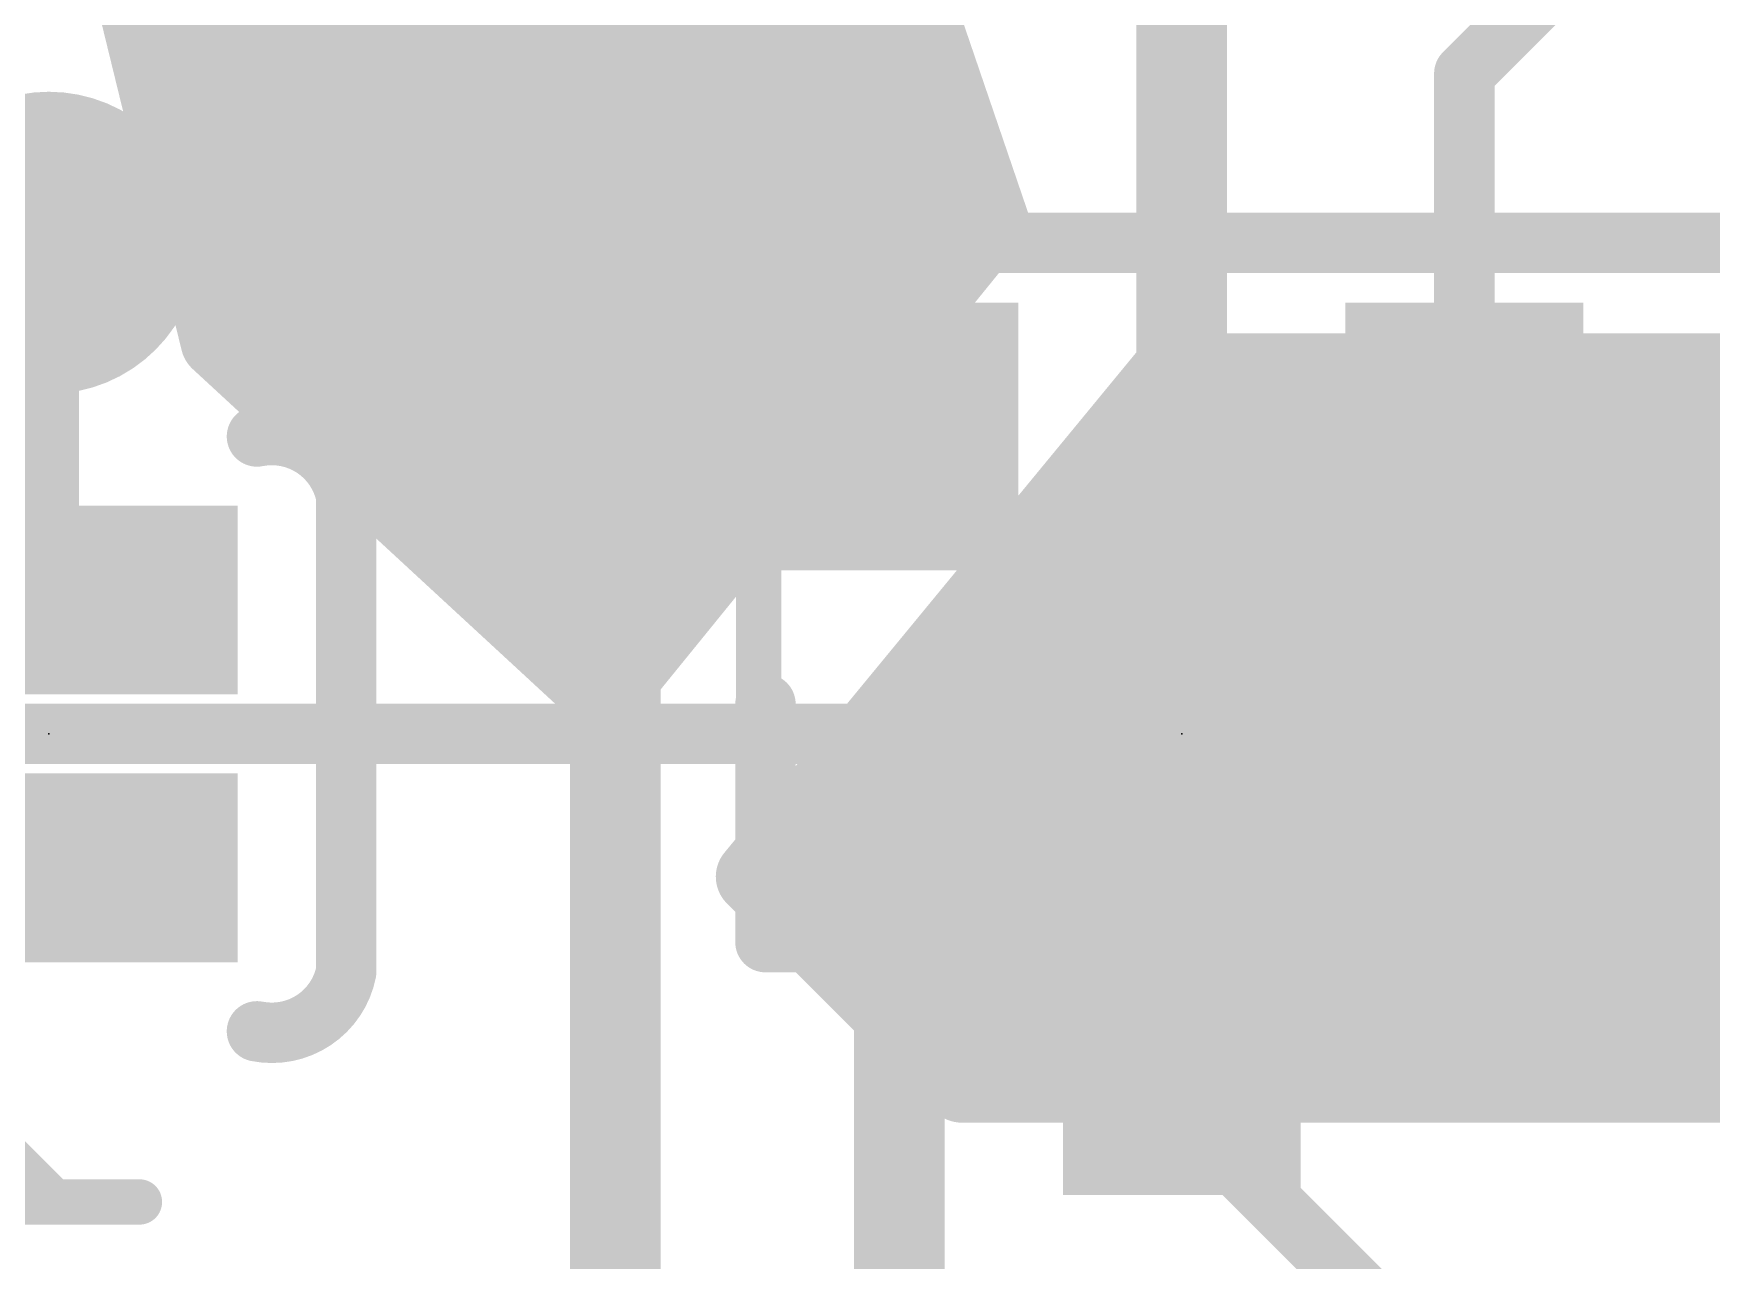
# Model space of a CAD drawing. Extents: x -36.1 to 36.1, y -36.8 to 19.2.
# Drawn here: x -14.02 to -8.38, y -9.39 to -5.27 of the extents above; entities that cross this region are included whole.
import ezdxf

# ---------------------------------------------------------------- set-up
doc = ezdxf.new("R2010")
doc.units = 0
for name, color, linetype in [('1', 12, 'CONTINUOUS'), ('16', 132, 'CONTINUOUS'), ('18', 110, 'CONTINUOUS'), ('21', 41, 'CONTINUOUS'), ('22', 40, 'CONTINUOUS'), ('23', 53, 'CONTINUOUS'), ('51', 53, 'CONTINUOUS')]:
    doc.layers.add(name, color=color, linetype=linetype)

# ---------------------------------------------------------------- blocks, each defined once
blk = doc.blocks.new('RECT')
blk.add_solid([(-0.5, -0.5), (0.5, -0.5), (-0.5, 0.5), (0.5, 0.5)])
blk = doc.blocks.new('ROUNDV')
at = {"const_width": 0.5}
blk.add_lwpolyline([(0, -0.25, 1), (0, 0.25, 1), (0, -0.25)], format="xyb", dxfattribs=at)

msp = doc.modelspace()

# ---------------------------------------------------------------- linework, layer by layer
at = {"layer": '1'}
for points, const_width in [([(-12.065, -11.43), (-12.065, -4.445)], 0.3048), ([(-10.16, -7.62), (-10.16, -5.08)], 0.3048), ([(-9.21, -5.4), (-8.89, -5.08)], 0.2032), ([(-9.21, -6.62), (-9.21, -5.4)], 0.2032), ([(-13.97, -7.17), (-13.97, -5.969)], 0.2032), ([(-11.11, -8.062), (-10.668, -7.62)], 0.3048), ([(-10.668, -7.62), (-10.16, -7.62)], 0.3048), ([(-7.239, -7.62), (-10.16, -7.62)], 0.3048), ([(-11.11, -10.48), (-11.11, -8.062)], 0.3048), ([(-10.16, -8.72), (-10.16, -8.89)], 0.2032), ([(-10.16, -8.89), (-8.255, -10.795)], 0.2032)]:
    msp.add_lwpolyline(points, dxfattribs=dict(at, const_width=const_width))
for points, const_width in [([(-9.1592, -5.4, 1), (-9.2608, -5.4)], 0.1016), ([(-9.2459, -5.3641, 1), (-9.1741, -5.4359)], 0.1016), ([(-13.9192, -5.969, 1), (-14.0208, -5.969)], 0.1016), ([(-9.2608, -6.62, 1), (-9.1592, -6.62)], 0.1016), ([(-14.0208, -7.17, 1), (-13.9192, -7.17)], 0.1016), ([(-10.668, -7.5438, 1), (-10.668, -7.6962)], 0.1524), ([(-10.6141, -7.6739, 1), (-10.7219, -7.5661)], 0.1524), ([(-10.16, -7.5438, 1), (-10.16, -7.6962)], 0.1524), ([(-10.16, -7.6962, 1), (-10.16, -7.5438)], 0.1524), ([(-10.2362, -7.62, 1), (-10.0838, -7.62)], 0.1524), ([(-11.0338, -8.062, 1), (-11.1862, -8.062)], 0.1524), ([(-11.1639, -8.0081, 1), (-11.0561, -8.1159)], 0.1524), ([(-10.1092, -8.72, 1), (-10.2108, -8.72)], 0.1016), ([(-10.1241, -8.8541, 1), (-10.1959, -8.9259)], 0.1016), ([(-10.2108, -8.89, 1), (-10.1092, -8.89)], 0.1016)]:
    msp.add_lwpolyline(points, format="xyb", dxfattribs=dict(at, const_width=const_width))
at = {"layer": '16', "const_width": 0.2032}
for points in [[(-6.858, -5.969), (-13.97, -5.969)], [(-7.62, -7.62), (-14.859, -7.62)]]:
    msp.add_lwpolyline(points, dxfattribs=at)
at = {"layer": '16', "const_width": 0.1016}
msp.add_lwpolyline([(-13.97, -5.9182, 1), (-13.97, -6.0198)], format="xyb", dxfattribs=at)
at = {"layer": '21'}
for points, const_width in [([(-12.97, -6.82, 0.4142), (-13.27, -6.62)], 0.2032), ([(-13.28, -6.5702, 1), (-13.26, -6.6698)], 0.1016), ([(-12.9192, -6.82, 1), (-13.0208, -6.82)], 0.1016), ([(-13.0198, -6.83, 1), (-12.9202, -6.81)], 0.1016), ([(-11.5092, -7.52, 1), (-11.6108, -7.52)], 0.1016), ([(-8.7092, -7.52, 1), (-8.8108, -7.52)], 0.1016), ([(-11.56, -8.2692, 1), (-11.56, -8.3708)], 0.1016), ([(-10.96, -8.3708, 1), (-10.96, -8.2692)], 0.1016), ([(-9.36, -8.2692, 1), (-9.36, -8.3708)], 0.1016), ([(-8.76, -8.3708, 1), (-8.76, -8.2692)], 0.1016), ([(-11.6108, -8.32, 1), (-11.5092, -8.32)], 0.1016), ([(-8.8108, -8.32, 1), (-8.7092, -8.32)], 0.1016), ([(-13.27, -8.62, 0.4142), (-12.97, -8.42)], 0.2032), ([(-12.9202, -8.43, 1), (-13.0198, -8.41)], 0.1016), ([(-13.0208, -8.42, 1), (-12.9192, -8.42)], 0.1016), ([(-13.26, -8.5702, 1), (-13.28, -8.6698)], 0.1016), ([(-13.9803, -9.2205, 1), (-13.9264, -9.1666)], 0.0762), ([(-13.6652, -9.2317, 1), (-13.6652, -9.1555)], 0.0762)]:
    msp.add_lwpolyline(points, format="xyb", dxfattribs=dict(at, const_width=const_width))
for points, const_width in [([(-12.97, -6.82), (-12.97, -8.42)], 0.2032), ([(-11.56, -8.32), (-11.56, -7.52)], 0.2032), ([(-8.76, -8.32), (-8.76, -7.52)], 0.2032), ([(-10.96, -8.32), (-11.56, -8.32)], 0.2032), ([(-9.36, -8.32), (-8.76, -8.32)], 0.2032), ([(-13.9533, -9.1936), (-14.2414, -8.9055)], 0.1524), ([(-13.6652, -9.1936), (-14.2414, -9.1936)], 0.1524)]:
    msp.add_lwpolyline(points, dxfattribs=dict(at, const_width=const_width))
at = {"layer": '22', "const_width": 0.254}
for points in [[(-14.6, -1.4), (-13.4, -6.3)], [(-10.8, -5.9), (-12.2, -1.8)], [(-13.6366, -5.334), (-10.9933, -5.334)], [(-13.5744, -5.588), (-10.9065, -5.588)], [(-13.5122, -5.842), (-10.8198, -5.842)], [(-12.1, -7.5), (-10.8, -5.9)], [(-13.45, -6.096), (-10.9593, -6.096)], [(-13.4, -6.3), (-12.1, -7.5)], [(-13.3458, -6.35), (-11.1656, -6.35)], [(-10.2, -6.4), (-11.6, -8.1)], [(-5.3, -6.4), (-10.2, -6.4)], [(-13.0707, -6.604), (-11.372, -6.604)], [(-10.368, -6.604), (-5.0323, -6.604)], [(-12.7955, -6.858), (-11.5784, -6.858)], [(-10.5772, -6.858), (-4.6989, -6.858)], [(-12.5203, -7.112), (-11.7848, -7.112)], [(-10.7864, -7.112), (-4.3655, -7.112)], [(-12.2452, -7.366), (-11.9911, -7.366)], [(-10.9955, -7.366), (-4.0321, -7.366)], [(-11.2047, -7.62), (-3.6987, -7.62)], [(-11.4139, -7.874), (-3.3654, -7.874)], [(-11.6, -8.1), (-10.9, -8.8)], [(-11.572, -8.128), (-3.312, -8.128)], [(-11.318, -8.382), (-3.5343, -8.382)], [(-11.064, -8.636), (-3.7565, -8.636)], [(-10.9, -8.8), (-3.9, -8.8)]]:
    msp.add_lwpolyline(points, dxfattribs=at)
at = {"layer": '22', "const_width": 0.127}
for points in [[(-13.6366, -5.2705, 1), (-13.6366, -5.3975)], [(-10.9933, -5.3975, 1), (-10.9933, -5.2705)], [(-13.5744, -5.5245, 1), (-13.5744, -5.6515)], [(-10.9065, -5.6515, 1), (-10.9065, -5.5245)], [(-13.5122, -5.7785, 1), (-13.5122, -5.9055)], [(-10.8198, -5.9055, 1), (-10.8198, -5.7785)], [(-10.7507, -5.94, 1), (-10.8493, -5.86)], [(-10.8601, -5.9205, 1), (-10.7399, -5.8795)], [(-13.45, -6.0325, 1), (-13.45, -6.1595)], [(-10.9593, -6.1595, 1), (-10.9593, -6.0325)], [(-13.3569, -6.2533, 1), (-13.4431, -6.3467)], [(-13.4617, -6.3151, 1), (-13.3383, -6.2849)], [(-13.3458, -6.2865, 1), (-13.3458, -6.4135)], [(-11.1656, -6.4135, 1), (-11.1656, -6.2865)], [(-10.2, -6.3365, 1), (-10.2, -6.4635)], [(-10.151, -6.4404, 1), (-10.249, -6.3596)], [(-13.0707, -6.5405, 1), (-13.0707, -6.6675)], [(-11.372, -6.6675, 1), (-11.372, -6.5405)], [(-10.368, -6.5405, 1), (-10.368, -6.6675)], [(-12.7955, -6.7945, 1), (-12.7955, -6.9215)], [(-11.5784, -6.9215, 1), (-11.5784, -6.7945)], [(-10.5772, -6.7945, 1), (-10.5772, -6.9215)], [(-12.5203, -7.0485, 1), (-12.5203, -7.1755)], [(-11.7848, -7.1755, 1), (-11.7848, -7.0485)], [(-10.7864, -7.0485, 1), (-10.7864, -7.1755)], [(-12.2452, -7.3025, 1), (-12.2452, -7.4295)], [(-11.9911, -7.4295, 1), (-11.9911, -7.3025)], [(-10.9955, -7.3025, 1), (-10.9955, -7.4295)], [(-12.1431, -7.5467, 1), (-12.0569, -7.4533)], [(-12.1493, -7.46, 1), (-12.0507, -7.54)], [(-11.2047, -7.5565, 1), (-11.2047, -7.6835)], [(-11.4139, -7.8105, 1), (-11.4139, -7.9375)], [(-11.5551, -8.0551, 1), (-11.6449, -8.1449)], [(-11.649, -8.0596, 1), (-11.551, -8.1404)], [(-11.572, -8.0645, 1), (-11.572, -8.1915)], [(-11.318, -8.3185, 1), (-11.318, -8.4455)], [(-11.064, -8.5725, 1), (-11.064, -8.6995)], [(-10.9, -8.7365, 1), (-10.9, -8.8635)], [(-10.9449, -8.8449, 1), (-10.8551, -8.7551)]]:
    msp.add_lwpolyline(points, format="xyb", dxfattribs=at)
at = {"layer": '23'}
for p in [(-13.97, -7.62), (-10.16, -7.62)]:
    msp.add_point(p, dxfattribs=at)
at = {"layer": '51', "const_width": 0.1524}
for points in [[(-11.5824, -8.2804), (-11.5824, -6.9596)], [(-11.5824, -6.9596), (-8.7376, -6.9596)], [(-8.7376, -6.9596), (-8.7376, -8.2804)], [(-8.7376, -8.2804), (-11.5824, -8.2804)]]:
    msp.add_lwpolyline(points, dxfattribs=at)
at = {"layer": '51', "const_width": 0.0762}
for points in [[(-11.5443, -6.9596, 1), (-11.6205, -6.9596)], [(-11.5824, -6.9215, 1), (-11.5824, -6.9977)], [(-8.6995, -6.9596, 1), (-8.7757, -6.9596)], [(-8.7376, -6.9977, 1), (-8.7376, -6.9215)], [(-11.5824, -8.2423, 1), (-11.5824, -8.3185)], [(-8.7376, -8.3185, 1), (-8.7376, -8.2423)], [(-11.6205, -8.2804, 1), (-11.5443, -8.2804)], [(-8.7757, -8.2804, 1), (-8.6995, -8.2804)]]:
    msp.add_lwpolyline(points, format="xyb", dxfattribs=at)

# ---------------------------------------------------------------- block references
at = {"layer": '1'}
for p, xscale, yscale, rotation in [((-11.11, -6.62), 0.8, 0.9, 180), ((-9.21, -6.62), 0.8, 0.9, 180), ((-13.97, -7.17), 0.635, 1.27, 270), ((-13.97, -8.07), 0.635, 1.27, 270), ((-10.16, -8.72), 0.8, 0.9, 180)]:
    msp.add_blockref('RECT', p, dxfattribs=dict(at, xscale=xscale, yscale=yscale, rotation=rotation))
at = {"layer": '18', "xscale": 1.016, "yscale": 1.016}
msp.add_blockref('ROUNDV', (-13.97, -5.969), dxfattribs=at)
msp.add_blockref('ROUNDV', (-13.97, -5.969), dxfattribs=at)

doc.saveas('drawing.dxf')
